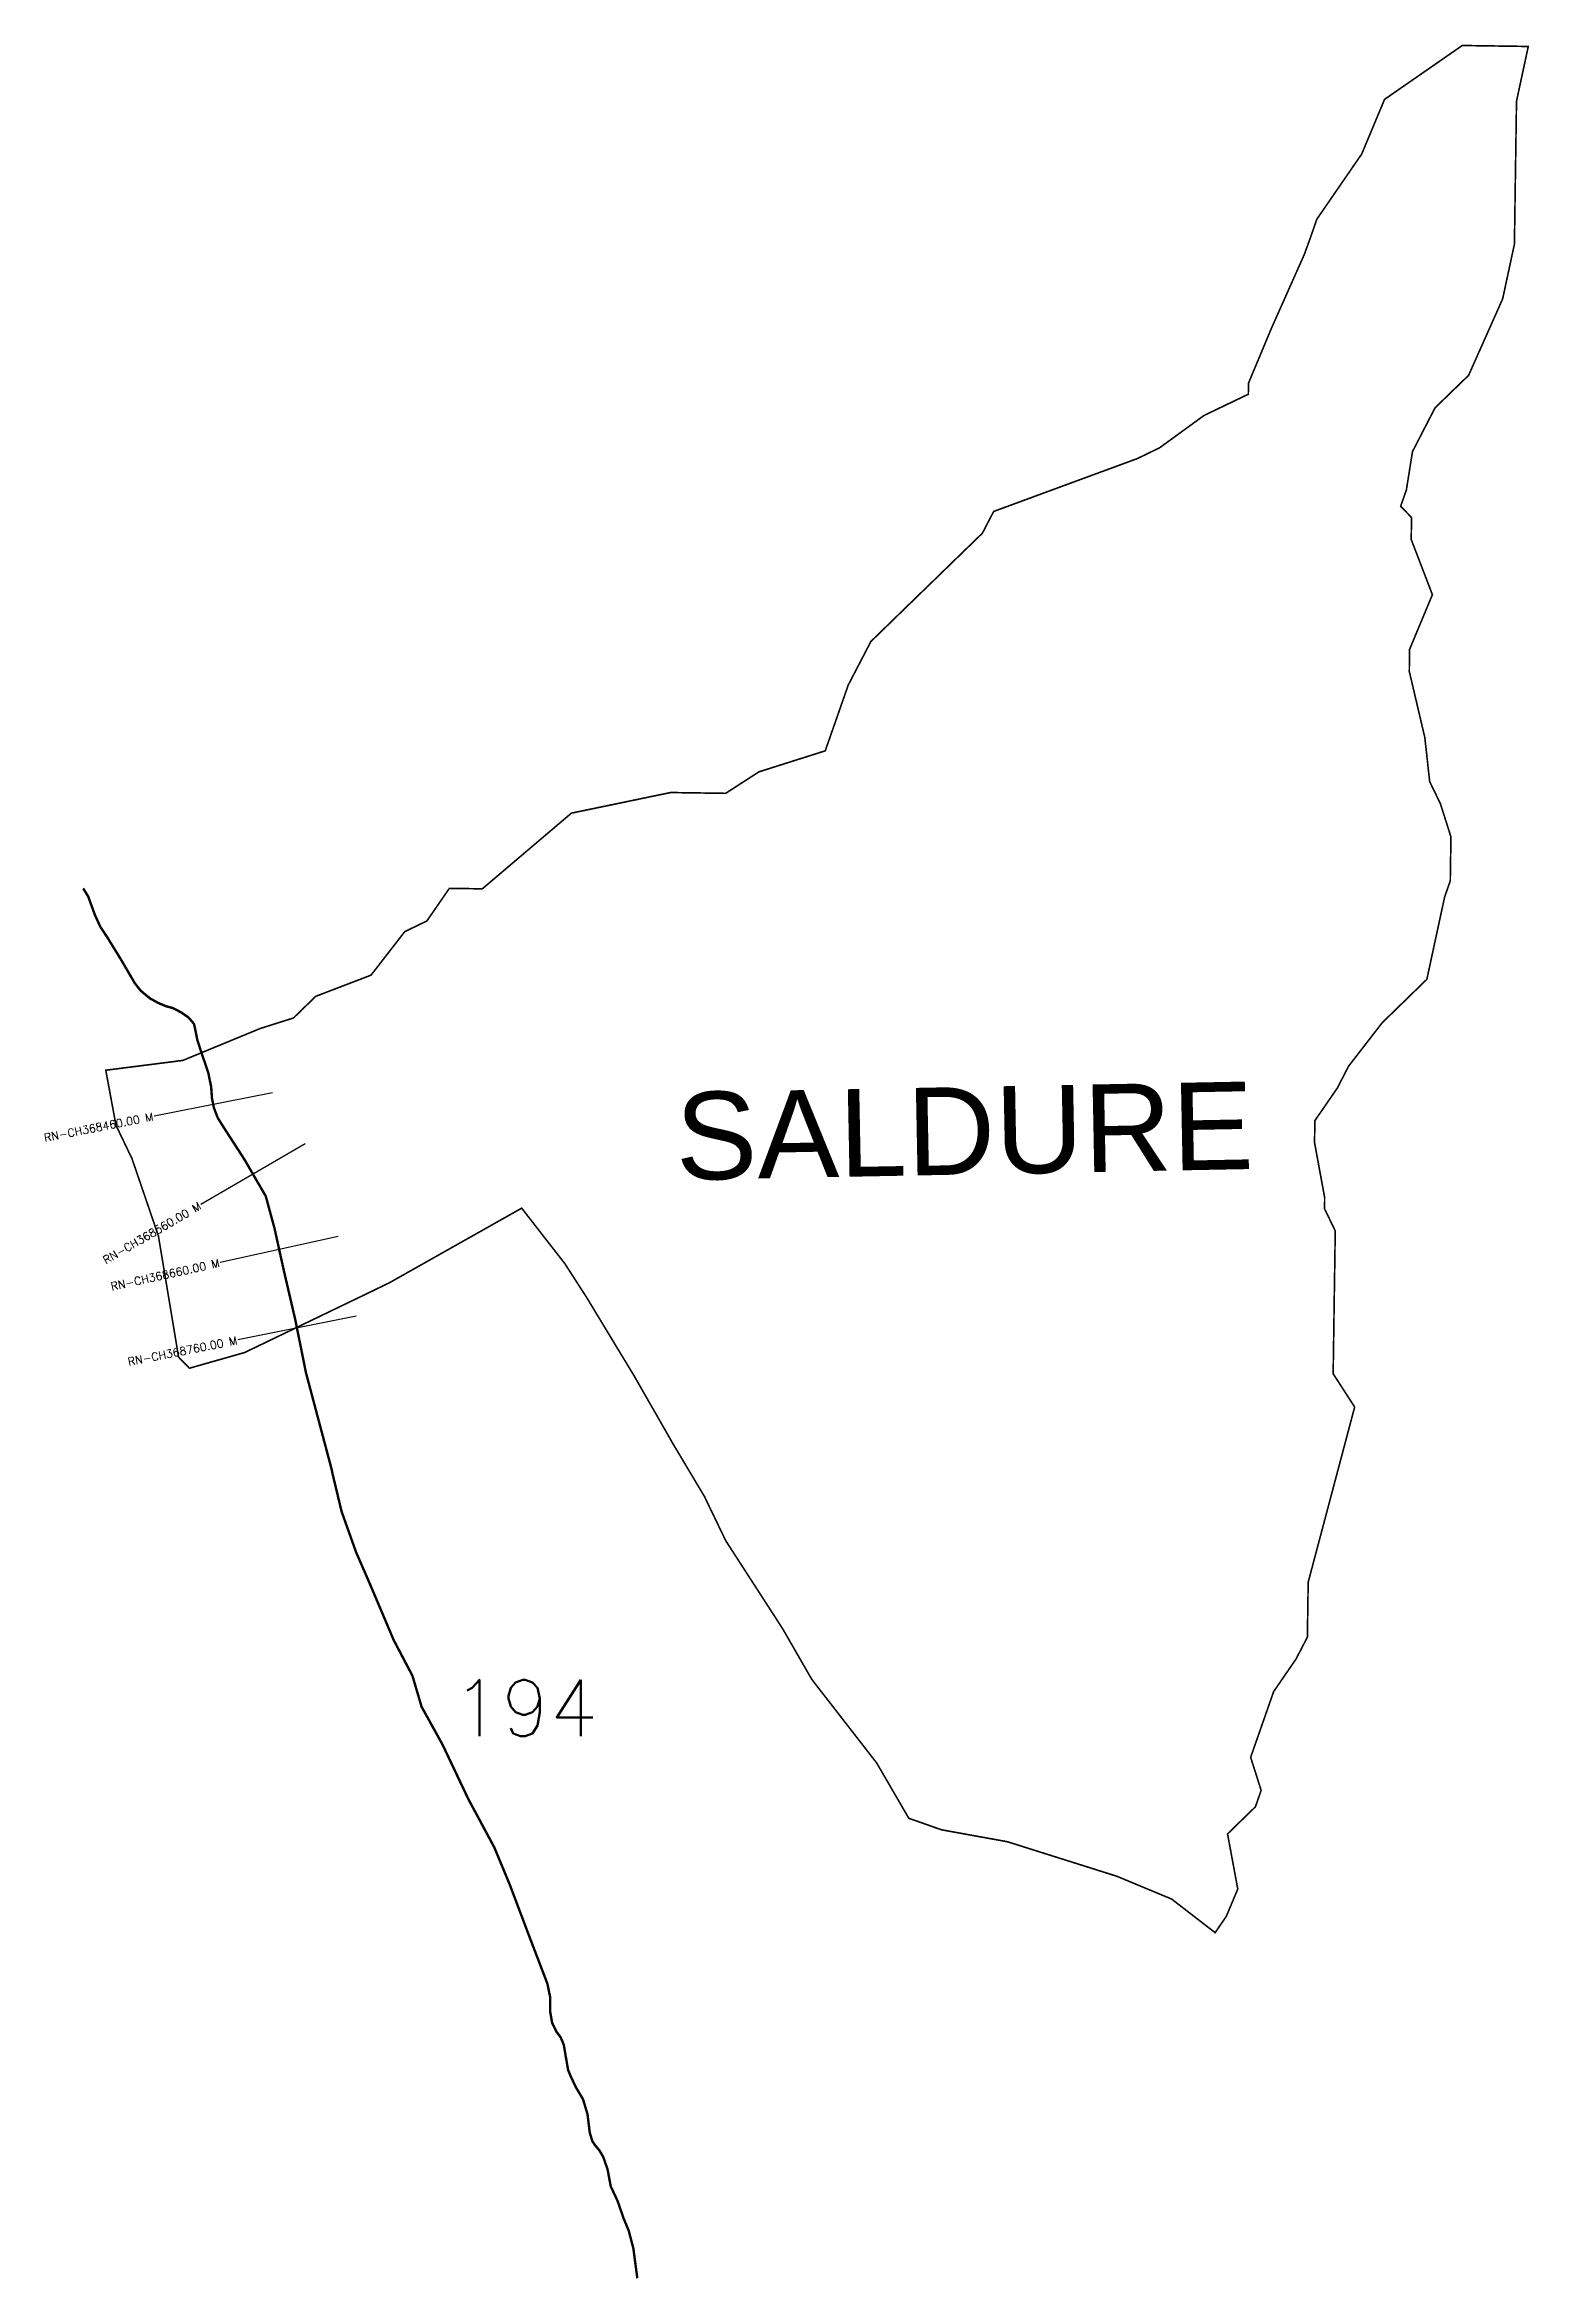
# Model space of a CAD drawing. Header units: metres. Extents: x 299261 to 301104, y 1966590 to 1969366.
import ezdxf
from ezdxf.enums import TextEntityAlignment as Align

# ---------------------------------------------------------------- set-up
doc = ezdxf.new("R2010")
doc.units = ezdxf.units.M
doc.header["$MEASUREMENT"] = 0
for name, color, linetype in [('CS', 134, 'Continuous'), ('CSMark', 6, 'Continuous'), ('NATURALLY PROTECTED', 3, 'Continuous'), ('VILLAGE NAME', 250, 'Continuous')]:
    doc.layers.add(name, color=color, linetype=linetype)
doc.styles.get("Standard").update_dxf_attribs({"font": 'simplex.shx'})

msp = doc.modelspace()

# ---------------------------------------------------------------- linework, layer by layer
at = {"color": 6, "const_width": 2, "flags": 128}
msp.add_lwpolyline([(299336.5, 1968091.8), (299432.2, 1968104), (299528.4, 1968143.7), (299569.5, 1968156.7), (299597.2, 1968183.6), (299665.8, 1968209.9), (299707.6, 1968263.9), (299735.1, 1968277.2), (299763, 1968317.7), (299803.9, 1968317.1), (299914.5, 1968411.1), (300037.7, 1968436.7), (300106, 1968435.7), (300147.3, 1968462.4), (300229.6, 1968488.5), (300258.1, 1968570), (300286.2, 1968624.2), (300355.4, 1968691.5), (300424.6, 1968758.7), (300438.7, 1968785.8), (300617.1, 1968851.5), (300644.6, 1968864.8), (300699.8, 1968905), (300754.8, 1968931.4), (300755, 1968945.1), (300783.3, 1969012.9), (300816.3, 1969087), (300824.1, 1969104.5), (300831.6, 1969125), (300839.8, 1969148.7), (300895.6, 1969229.8), (300923.9, 1969297.6), (301020.4, 1969364.5), (301102.3, 1969363.3), (301087.7, 1969295.3), (301085.1, 1969117.8), (301070.5, 1969049.8), (301028.2, 1968954.8), (300986.6, 1968914.5), (300958.6, 1968860.2), (300951, 1968812.6), (300943.9, 1968792.2), (300957.4, 1968778.3), (300957, 1968751), (300983.3, 1968682.4), (300955, 1968614.6), (300954.6, 1968587.2), (300973.9, 1968505), (300979.9, 1968450.3), (300993.2, 1968422.9), (301006.3, 1968381.7), (301005.5, 1968327.1), (300998.4, 1968306.7), (300976.4, 1968204.7), (300921, 1968150.8), (300879.3, 1968096.9), (300865.3, 1968069.7), (300837.4, 1968029.2), (300837, 1968001.9), (300849.6, 1967933.4), (300849.4, 1967919.8), (300862.7, 1967892.3), (300860.1, 1967714.9), (300886.8, 1967673.5), (300829.1, 1967455.9), (300828.1, 1967387.7), (300815.6, 1967363.6), (300814, 1967360.5), (300786.2, 1967320), (300757.7, 1967238.5), (300770.7, 1967197.4), (300763.6, 1967177), (300729, 1967143.3), (300741.7, 1967074.9), (300727.5, 1967041), (300713.6, 1967020.7), (300659.6, 1967062.4), (300591.7, 1967090.7), (300455.8, 1967133.6), (300374.1, 1967148.4), (300333.4, 1967162.7), (300293.4, 1967231.5), (300213, 1967335.1), (300176.7, 1967398.2), (300106.2, 1967507.3), (300079.7, 1967562.3), (300040.6, 1967627.9), (299992.2, 1967712.5), (299933.1, 1967810.1), (299906.4, 1967851.5), (299852.8, 1967920.5), (299687.6, 1967827.3), (299508.9, 1967741.2), (299440.3, 1967721.7), (299426.9, 1967735.5), (299401.8, 1967886.1), (299369, 1967982.1), (299349.2, 1968023.3), (299336.5, 1968091.8)], dxfattribs=at)
at = {"layer": 'CS'}
for p, q in [((299543.5, 1968063.7), (299396.4, 1968034.6)), ((299584, 1968000.4), (299454.4, 1967924.9)), ((299625, 1967885.2), (299478.6, 1967852.9)), ((299647.4, 1967786.2), (299500.3, 1967756.8))]:
    msp.add_line(p, q, dxfattribs=at)
at = {"layer": 'NATURALLY PROTECTED', "const_width": 3, "flags": 128}
msp.add_lwpolyline([(299308.2, 1968317.3), (299309.5, 1968316.1), (299314.8, 1968307.3), (299322.9, 1968284.9), (299329.9, 1968269.6), (299339, 1968255.9), (299355.4, 1968229.2), (299372.6, 1968199.8), (299379.9, 1968190.5), (299391.4, 1968181), (299401.4, 1968175.5), (299411, 1968171.4), (299419.8, 1968169), (299430.2, 1968163.6), (299439.3, 1968157.2), (299446, 1968149.4), (299447.4, 1968143.1), (299450.1, 1968129.5), (299456.2, 1968110.8), (299463.7, 1968088.9), (299467.3, 1968071.2), (299468.3, 1968057.3), (299470.7, 1968045.2), (299475.6, 1968032.4), (299486.1, 1968015.8), (299508.6, 1967981), (299535.1, 1967935.4), (299546, 1967895.2), (299557.6, 1967842.7), (299571.9, 1967781.2), (299584.9, 1967716.5), (299616.7, 1967596.8), (299618.2, 1967589.7), (299629.3, 1967543.5), (299647.3, 1967493), (299664.5, 1967453.5), (299693.8, 1967384.3), (299717.2, 1967339.7), (299728.5, 1967301.3), (299754.6, 1967254.1), (299786.7, 1967186.3), (299818.7, 1967126.8), (299838.2, 1967079.8), (299861.5, 1967018), (299877.9, 1966975.1), (299884.6, 1966957.6), (299888.2, 1966940.2), (299888.2, 1966922.2), (299890.5, 1966909), (299895.8, 1966897.9), (299901.4, 1966890.3), (299905.1, 1966881.1), (299907.3, 1966868.1), (299910.4, 1966850.1), (299913.9, 1966841.7), (299919.9, 1966829), (299928.9, 1966813.8), (299934.5, 1966795.1), (299937.3, 1966772.3), (299940.4, 1966762), (299943.3, 1966757.5), (299949.5, 1966749.9), (299954.1, 1966741.9), (299959.4, 1966726.7), (299963.3, 1966705.7), (299971.7, 1966687.8), (299979.4, 1966665.6), (299985.6, 1966650.7), (299991.4, 1966628.6), (299996.2, 1966592.3), (299996.7, 1966591.7)], dxfattribs=at)

# ---------------------------------------------------------------- texts
at = {"insert": (299767.3, 1967334.7), "char_height": 70, "attachment_point": 1}
msp.add_mtext_dynamic_manual_height_columns('194', width=95.172, gutter_width=1, heights=[0], dxfattribs=at)
at = {"layer": 'CSMark'}
for s, rotation, p in [('RN-CH368460.00 M', 11.1722, (299395.4, 1968034.5)), ('RN-CH368560.00 M', 30.2181, (299453.6, 1967924.4)), ('RN-CH368660.00 M', 12.4577, (299477.6, 1967852.7)), ('RN-CH368760.00 M', 11.3168, (299499.4, 1967756.6))]:
    msp.add_text(s, height=10, rotation=rotation, dxfattribs=at).set_placement(p, align=Align.MIDDLE_RIGHT)
at = {"layer": 'VILLAGE NAME', "insert": (300042.6, 1968064.1), "char_height": 108.748, "attachment_point": 1, "rotation": 1.1028}
msp.add_mtext_dynamic_manual_height_columns('{\\fArial|b0|i0|c0|p34;SALDURE}', width=1571.314, gutter_width=543.7, heights=[0], dxfattribs=at)

doc.saveas('drawing.dxf')
